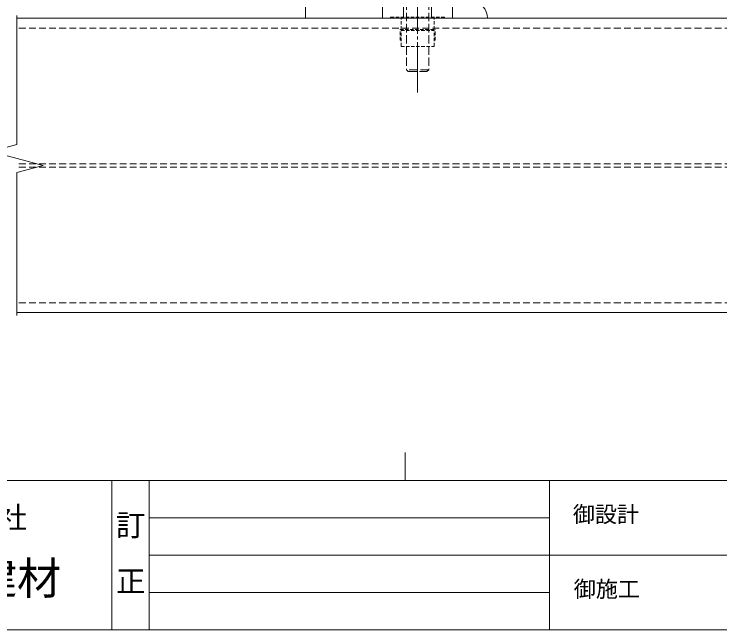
# Model space of a CAD drawing. Units: millimetres on the paper. Extents: x -401 to 401, y -279 to 279.
# Drawn here: x -336.9 to -210.9, y -278.7 to -168.8 of the extents above; entities that cross this region are included whole.
import ezdxf
from ezdxf.enums import TextEntityAlignment as Align

# ---------------------------------------------------------------- set-up
doc = ezdxf.new("R2010")
doc.units = ezdxf.units.MM
for name, pattern in [('DASHED1', [1.8, 1.2, -0.6]), ('DASHED3', [4, 3, -1]), ('LONG_CHAIN', [21, 18, -1, 1, -1])]:
    doc.linetypes.add(name, pattern=pattern)
for name, color, linetype, lineweight in [('0-0_A-C01-補助線(非印刷)', 4, 'Continuous', 9), ('0-1_0-A01-枠A', 4, 'Continuous', 9), ('0-6_A-E01-仕上太線', 4, 'Continuous', 9), ('0-7_ｱﾙﾐ', 4, 'DASHED1', 9), ('0-8_A-D09-金物_鋼材', 4, 'Continuous', 9), ('0-A_0', 1, 'Continuous', 9), ('0-B_A-C05-見え掛り_細線', 1, 'Continuous', 9), ('0-D_A-B05-記号', 2, 'Continuous', 9)]:
    doc.layers.add(name, color=color, linetype=linetype, lineweight=lineweight)
doc.layers.add('0-2_0-A02-枠B', color=6, linetype='Continuous')
doc.layers.add('0-9_A-D03-鉄骨', color=7, linetype='Continuous')
doc.styles.add('ＭＳ ゴシック', font='')
doc.styles.get('ＭＳ ゴシック').set_extended_font_data('MS Gothic')

# ---------------------------------------------------------------- blocks, each defined once
blk = doc.blocks.new('G$CBF58326A')
at = {"layer": '0-A_0', "color": 7}
for p, q in [((6, 14.5), (6, 59)), ((59, 6), (14.5, 6))]:
    blk.add_line(p, q, dxfattribs=at)
blk.add_lwpolyline([(0, 65), (0, 0), (65, 0)], dxfattribs=at)
for centre, radius, start, end in [((0, 59), 6, 0, 90), ((14.5, 14.5), 8.5, 180, 270), ((59, 0), 6, 0, 90)]:
    blk.add_arc(centre, radius, start, end, dxfattribs=at)
blk = doc.blocks.new('インプルナットM8＋ボルト')
at = {"layer": '0-8_A-D09-金物_鋼材', "color": 3}
for p, q in [((-6.495, 7.1), (-7.5, 6.52)), ((-7.5, 6.52), (-7.5, 1.6)), ((-6.495, 7.1), (6.495, 7.1)), ((-3.75, 6.52), (-3.75, 1.6)), ((3.75, 6.52), (3.75, 1.6)), ((6.495, 7.1), (7.5, 6.52)), ((7.5, 6.52), (7.5, 1.6)), ((-8.5, 1.6), (8.5, 1.6)), ((-8.5, 1.6), (-8.5, 0)), ((-8.5, 0), (8.5, 0)), ((8.5, 1.6), (8.5, 0))]:
    blk.add_line(p, q, dxfattribs=at)
at = {"layer": '0-8_A-D09-金物_鋼材', "linetype": 'DASHED1'}
for p, q in [((-9.625, -6), (-9.625, -5.625)), ((9.625, -5.625), (-9.625, -5.625)), ((9.625, -6), (-9.625, -6)), ((-5.875, -10), (-5.875, -6)), ((5.875, -10), (5.875, -6)), ((9.625, -6), (9.625, -5.625)), ((-6.25, -13.75), (-6.25, -10)), ((-5.875, -16), (-5.875, -10.375)), ((5.875, -10.375), (-5.875, -10.375)), ((5.875, -16), (5.875, -10.375)), ((-5.875, -13.75), (-6.25, -13.75)), ((6.25, -13.75), (5.875, -13.75)), ((5.875, -16), (-5.875, -16))]:
    blk.add_line(p, q, dxfattribs=at)
blk.add_lwpolyline([(6.25, -13.75), (6.25, -10), (-6.25, -10)], dxfattribs=at)
at = {"layer": '0-8_A-D09-金物_鋼材', "color": 3}
for centre, radius, start, end in [((-6.495, 0.315), 6.785, 66.13559, 90), ((0, -5.311), 12.411, 72.41246, 107.58754), ((6.495, 0.315), 6.785, 90, 113.86441)]:
    blk.add_arc(centre, radius, start, end, dxfattribs=at)
at = {"layer": '0-A_0', "linetype": 'LONG_CHAIN'}
blk.add_line((0, -32.522), (0, 12.1), dxfattribs=at)
at = {"layer": '0-A_0', "color": 7, "linetype": 'DASHED3'}
for p, q in [((-4, 0), (-4, -24.323)), ((4, 0), (4, -24.323)), ((-4, -24.323), (-3.323, -25)), ((-4, -24.323), (4, -24.323)), ((3.323, -25), (-3.323, -25)), ((3.323, -25), (4, -24.323))]:
    blk.add_line(p, q, dxfattribs=at)
blk = doc.blocks.new('G$C42F7F258')
at = {"layer": '0-A_0', "color": 7}
for p, q in [((0, 12.5), (6, 12.5)), ((0, -12.5), (6, -12.5))]:
    blk.add_line(p, q, dxfattribs=at)
at = {"layer": '0-B_A-C05-見え掛り_細線'}
for p, q in [((0, 5), (6, 5)), ((0, -5), (6, -5))]:
    blk.add_line(p, q, dxfattribs=at)
at = {"layer": '0-8_A-D09-金物_鋼材', "rotation": 270}
blk.add_blockref('インプルナットM8＋ボルト', (6, 0), dxfattribs=at)
at = {"layer": '0-9_A-D03-鉄骨'}
blk.add_blockref('G$CBF58326A', (0, -40), dxfattribs=at)

msp = doc.modelspace()

# ---------------------------------------------------------------- linework, layer by layer
at = {"layer": '0-0_A-C01-補助線(非印刷)'}
msp.add_line((-267.111, -252), (-267.111, -247), dxfattribs=at)
at = {"layer": '0-1_0-A01-枠A'}
for p, q in [((-400.667, -252), (345.987, -252)), ((-319.459, -252), (-319.459, -278.667)), ((-312.792, -252), (-312.792, -278.667)), ((-241.361, -252), (-241.361, -265.333)), ((-312.792, -258.667), (-241.361, -258.667)), ((-312.792, -265.333), (-241.361, -265.333)), ((-241.361, -265.333), (-241.361, -278.667)), ((-241.361, -265.333), (-128.172, -265.333)), ((-312.792, -272), (-241.361, -272)), ((-400.667, -278.667), (345.987, -278.667))]:
    msp.add_line(p, q, dxfattribs=at)
at = {"layer": '0-6_A-E01-仕上太線'}
for p, q in [((-336.397, -169.575), (-165.647, -169.575)), ((-336.397, -222.075), (-165.647, -222.075))]:
    msp.add_line(p, q, dxfattribs=at)
at = {"layer": '0-7_ｱﾙﾐ'}
for p, q in [((-165.647, -171.325), (-336.397, -171.325)), ((-165.647, -195.525), (-336.397, -195.525)), ((-165.647, -196.125), (-336.397, -196.125)), ((-165.647, -220.325), (-336.397, -220.325))]:
    msp.add_line(p, q, dxfattribs=at)
at = {"layer": '0-D_A-B05-記号'}
msp.add_lwpolyline([(-336.397, -169.075), (-336.397, -192.075), (-341.062, -193.325), (-331.732, -195.825), (-336.397, -197.075), (-336.397, -222.575)], dxfattribs=at)

# ---------------------------------------------------------------- block references
at = {"layer": '0-8_A-D09-金物_鋼材', "xscale": -0.5, "yscale": 0.5, "rotation": 270}
msp.add_blockref('G$C42F7F258', (-264.897, -169.575), dxfattribs=at)

# ---------------------------------------------------------------- texts
at = {"layer": '0-2_0-A02-枠B', "style": 'ＭＳ ゴシック'}
for s, height, p in [('株式会社', 3.849, (-355.609, -261.697)), ('御設計', 2.889, (-237.194, -260.361)), ('訂', 3.849, (-318.725, -263.073)), ('土新建材', 5.77, (-360.007, -274.063)), ('正', 3.849, (-318.725, -273.073)), ('御施工', 2.889, (-237.036, -273.694))]:
    msp.add_text(s, height=height, dxfattribs=at).set_placement(p, align=Align.BOTTOM_LEFT)

doc.saveas('drawing.dxf')
